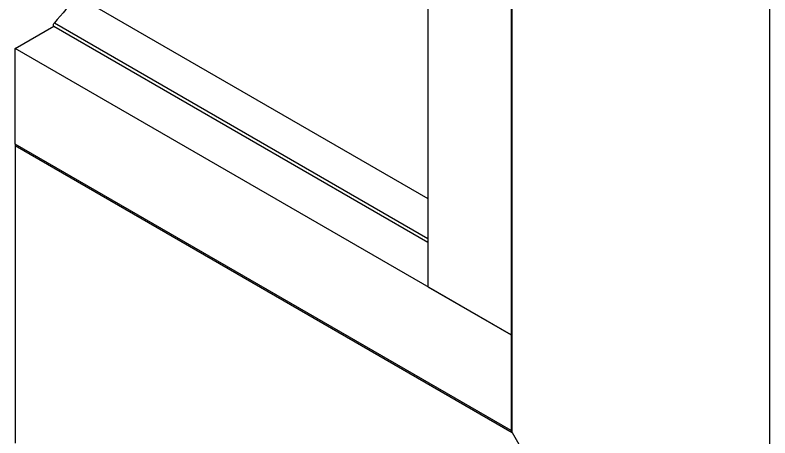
# Model space of a CAD drawing. Header units: millimetres. Extents: x 221 to 2771, y 196 to 840.
# Drawn here: x 2674 to 2730.6, y 590 to 621.6 of the extents above; entities that cross this region are included whole.
import ezdxf

# ---------------------------------------------------------------- set-up
doc = ezdxf.new("R2010")
doc.units = ezdxf.units.MM

# ---------------------------------------------------------------- blocks, each defined once
blk = doc.blocks.new('İS.GR.3D-1')
at = {"color": 252, "linetype": 'Continuous'}
for p, q in [((2666.2, 2381.307), (2666.559, 2381.515)), ((2666.2, 2381.202), (2666.2, 2381.307)), ((2666.467, 2381.047), (2666.2, 2381.202)), ((2666.2, 2381.202), (2666.2, 2375.08)), ((2666.681, 2381.016), (2666.467, 2381.047)), ((2666.467, 2381.047), (2666.467, 2374.926)), ((2666.559, 2381.515), (2666.729, 2381.515)), ((2666.839, 2380.924), (2666.681, 2381.016)), ((2666.681, 2381.016), (2666.681, 2374.943)), ((2666.729, 2381.515), (2667.405, 2381.125)), ((2667.405, 2381.125), (2667.454, 2381.033)), ((2667.454, 2381.033), (2670.413, 2379.325)), ((2666.9, 2380.798), (2666.839, 2380.924)), ((2666.839, 2380.924), (2666.839, 2375.035)), ((2669.932, 2379.048), (2666.9, 2380.798)), ((2666.9, 2380.798), (2666.9, 2375.07)), ((2670.413, 2379.325), (2670.565, 2379.301)), ((2670.565, 2379.301), (2672.827, 2377.996)), ((2669.467, 2376.453), (2669.467, 2378.75)), ((2669.678, 2378.473), (2669.479, 2378.721)), ((2669.479, 2378.721), (2669.479, 2376.46)), ((2669.503, 2378.8), (2669.932, 2379.048)), ((2670.553, 2378.844), (2669.875, 2378.453)), ((2671.996, 2378.011), (2670.553, 2378.844)), ((2670.553, 2378.844), (2670.553, 2377.08)), ((2660.488, 2378.011), (2660.847, 2378.218)), ((2660.847, 2378.218), (2661.018, 2378.218)), ((2661.018, 2378.218), (2661.292, 2378.06)), ((2669.678, 2378.473), (2669.678, 2376.575)), ((2669.875, 2378.453), (2669.875, 2376.689)), ((2660.488, 2377.913), (2660.488, 2378.011)), ((2661.164, 2377.523), (2660.488, 2377.913)), ((2661.292, 2378.06), (2661.347, 2377.937)), ((2661.347, 2377.937), (2661.505, 2377.846)), ((2661.505, 2377.846), (2661.724, 2377.811)), ((2661.724, 2377.811), (2664.756, 2376.061)), ((2672.827, 2377.83), (2666.873, 2374.394)), ((2671.235, 2377.572), (2671.996, 2378.011)), ((2672.827, 2377.83), (2672.827, 2366.764)), ((2672.886, 2377.927), (2672.886, 2366.731)), ((2661.322, 2377.495), (2661.164, 2377.523)), ((2664.282, 2375.787), (2661.322, 2377.495)), ((2661.322, 2377.495), (2661.322, 2377.432)), ((2667.405, 2375.263), (2671.32, 2377.523)), ((2671.32, 2377.523), (2671.235, 2377.572)), ((2671.235, 2377.572), (2671.235, 2377.473)), ((2664.756, 2376.061), (2665.185, 2376.308)), ((2665.787, 2376.094), (2665.116, 2375.706)), ((2665.323, 2376.322), (2665.753, 2376.207)), ((2665.787, 2376.094), (2665.787, 2375.318)), ((2665.823, 2376.143), (2665.823, 2375.298)), ((2664.324, 2375.699), (2664.282, 2375.787)), ((2664.282, 2375.787), (2664.282, 2371.576)), ((2666.586, 2374.394), (2664.324, 2375.699)), ((2664.324, 2375.699), (2664.324, 2371.552)), ((2665.116, 2375.706), (2666.559, 2374.873)), ((2666.559, 2374.873), (2667.32, 2375.312)), ((2667.32, 2375.312), (2667.405, 2375.263)), ((2666.586, 2374.394), (2666.586, 2371.808)), ((2666.873, 2374.394), (2666.873, 2371.681)), ((2669.678, 2369.748), (2669.678, 2368.476)), ((2669.875, 2369.879), (2669.875, 2368.369)), ((2669.467, 2368.591), (2669.467, 2369.556)), ((2669.479, 2369.568), (2669.479, 2368.585))]:
    blk.add_line(p, q, dxfattribs=at)
at = {"color": 252, "linetype": 'Continuous', "flags": 128}
for points in [[(2669.479, 2378.721), (2669.472, 2378.731), (2669.468, 2378.741), (2669.467, 2378.752), (2669.469, 2378.763), (2669.474, 2378.773), (2669.481, 2378.783), (2669.491, 2378.792), (2669.503, 2378.8)], [(2665.753, 2376.207), (2665.777, 2376.198), (2665.798, 2376.186), (2665.813, 2376.172), (2665.821, 2376.156), (2665.823, 2376.139), (2665.818, 2376.122), (2665.805, 2376.107), (2665.787, 2376.094)], [(2669.012, 2368.839), (2669.056, 2368.958), (2669.299, 2369.357), (2669.603, 2369.686), (2669.933, 2369.908), (2670.254, 2370), (2670.531, 2369.951), (2670.735, 2369.766), (2670.842, 2369.466), (2670.842, 2369.084), (2670.735, 2368.66), (2670.531, 2368.241), (2670.409, 2368.078)]]:
    blk.add_lwpolyline(points, dxfattribs=at)
at = {"color": 252, "linetype": 'Continuous'}
for centre, radius, start, end in [((2669.791, 2378.603), 0.172, 229.011, 299.3253), ((2672.795, 2377.913), 0.0887, 290.7714, 69.2286), ((2665.272, 2376.139), 0.191, 74.5658, 117.0978), ((2666.729, 2374.671), 0.313, 242.616, 297.384), ((2668.508, 2369.476), 1.842, 321.4613, 16.539)]:
    blk.add_arc(centre, radius, start, end, dxfattribs=at)

msp = doc.modelspace()

# ---------------------------------------------------------------- linework, layer by layer
at = {"color": 252, "linetype": 'Continuous'}
for p, q in [((2704.962, 637.013), (2704.962, 601.281)), ((2711.185, 633.421), (2711.185, 597.689)), ((2711.234, 633.421), (2711.234, 590.475)), ((2711.27, 590.356), (2711.27, 633.372)), ((2730.588, 556.896), (2730.588, 622.22)), ((2674.019, 619.144), (2676.913, 620.815)), ((2711.185, 597.689), (2674.019, 619.144)), ((2674.019, 611.959), (2674.019, 619.144)), ((2711.185, 590.503), (2674.019, 611.959)), ((2674.019, 611.861), (2674.019, 589.553)), ((2674.019, 611.861), (2711.27, 590.356)), ((2704.962, 601.281), (2711.185, 597.689)), ((2711.234, 597.718), (2711.185, 597.689)), ((2711.185, 597.689), (2711.185, 590.503)), ((2711.185, 590.503), (2711.234, 590.532)), ((2711.27, 590.356), (2730.588, 556.896))]:
    msp.add_line(p, q, dxfattribs=at)
at = {"color": 35, "linetype": 'Continuous'}
for p, q in [((2678.713, 623.058), (2704.962, 607.905)), ((2676.913, 620.815), (2704.962, 604.622)), ((2676.964, 621.075), (2704.962, 604.912))]:
    msp.add_line(p, q, dxfattribs=at)
at = {"color": 35, "linetype": 'Continuous', "flags": 128}
msp.add_lwpolyline([(2676.927, 620.804), (2676.913, 620.815), (2676.893, 620.851), (2676.888, 620.902), (2676.899, 620.96), (2676.925, 621.02), (2676.962, 621.073)], dxfattribs=at)
at = {"color": 35, "linetype": 'Continuous'}
msp.add_arc((2792.584, 520.881), 152.993, 138.09882, 139.08929, dxfattribs=at)
at = {"color": 252, "linetype": 'Continuous'}
msp.add_arc((2674.192, 611.855), 0.173, 148.8554, 178.0434, dxfattribs=at)
msp.add_ellipse((2711.354, 590.405), major_axis=(-0.085, 0.147), ratio=0.577335, start_param=0.785358, end_param=1.570756, dxfattribs=at)

# ---------------------------------------------------------------- block references
msp.add_blockref('İS.GR.3D-1', (64.38, -1747.722))

doc.saveas('drawing.dxf')
